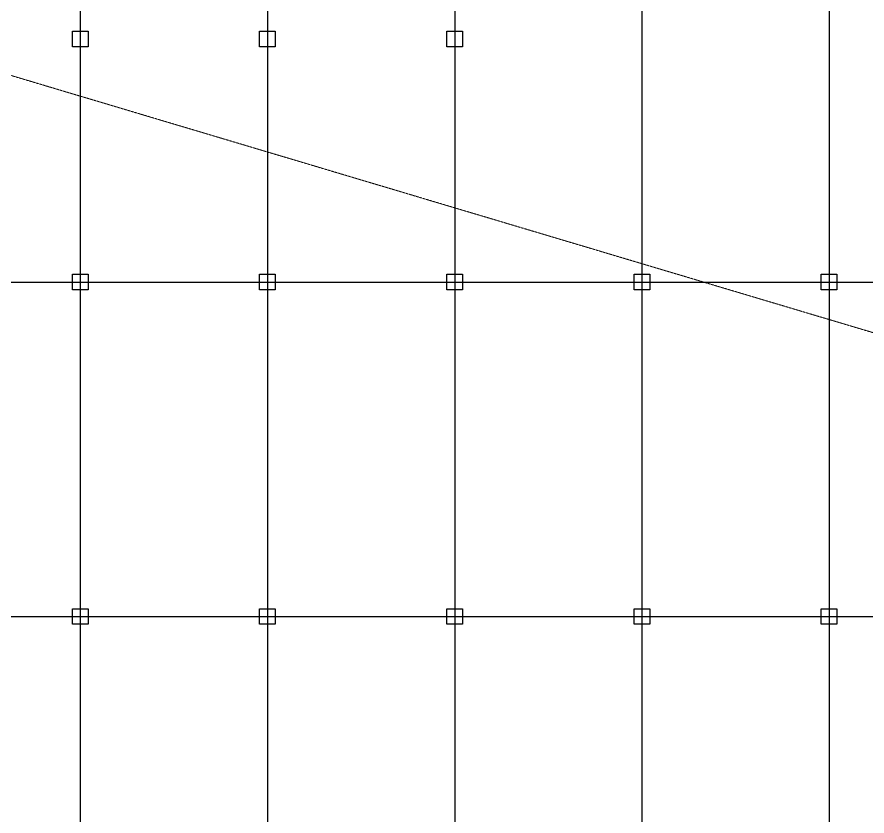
# Model space of a CAD drawing. Extents: x -3450 to 27857, y -1288 to 11880.
# Drawn here: x 2356 to 6170, y 5105 to 8689 of the extents above; entities that cross this region are included whole.
import ezdxf

# ---------------------------------------------------------------- set-up
doc = ezdxf.new("R2010")
doc.units = 0
doc.linetypes.add('X-S-FAB-L20$0$COL-CEN-LIN', pattern=[3.25, 2.5, -0.25, 0.25, -0.25])
doc.linetypes.add('X-S-FAB-L20$0$HIDDEN', pattern=[0.4, 0.3, -0.1])
for name, color, linetype in [('X-S-FAB-L20$0$BLOCK', 8, 'Continuous'), ('X-S-FAB-L20$0$CCL', 8, 'X-S-FAB-L20$0$COL-CEN-LIN'), ('X-S-FAB-L20$0$COL-S', 8, 'Continuous'), ('X-S-FAB-L20$0$OPEN', 8, 'Continuous')]:
    doc.layers.add(name, color=color, linetype=linetype)

# ---------------------------------------------------------------- blocks, each defined once
blk = doc.blocks.new('X-S-FAB-L20$0$FAB2-L05')
at = {"layer": 'X-S-FAB-L20$0$CCL'}
for p, q in [((-23520, 11005), (-23520, 0)), ((-22680, 11005), (-22680, 0)), ((-21840, 11005), (-21840, 0)), ((-21000, 11005), (-21000, 0)), ((-20160, 11005), (-20160, 0)), ((-26880, 8220), (1210, 8220)), ((-26880, 6720), (1210, 6720))]:
    blk.add_line(p, q, dxfattribs=at)
at = {"layer": 'X-S-FAB-L20$0$COL-S'}
for points in [[(-23555, 9345), (-23485, 9345), (-23485, 9275), (-23555, 9275)], [(-22715, 9345), (-22645, 9345), (-22645, 9275), (-22715, 9275)], [(-21875, 9345), (-21805, 9345), (-21805, 9275), (-21875, 9275)], [(-23555, 8255), (-23485, 8255), (-23485, 8185), (-23555, 8185)], [(-22715, 8255), (-22645, 8255), (-22645, 8185), (-22715, 8185)], [(-21875, 8255), (-21805, 8255), (-21805, 8185), (-21875, 8185)], [(-21035, 8255), (-20965, 8255), (-20965, 8185), (-21035, 8185)], [(-20195, 8255), (-20125, 8255), (-20125, 8185), (-20195, 8185)], [(-23555, 6755), (-23485, 6755), (-23485, 6685), (-23555, 6685)], [(-22715, 6755), (-22645, 6755), (-22645, 6685), (-22715, 6685)], [(-21875, 6755), (-21805, 6755), (-21805, 6685), (-21875, 6685)], [(-21035, 6755), (-20965, 6755), (-20965, 6685), (-21035, 6685)], [(-20195, 6755), (-20125, 6755), (-20125, 6685), (-20195, 6685)]]:
    blk.add_lwpolyline(points, close=True, dxfattribs=at)
blk = doc.blocks.new('X-S-FAB-L20')
at = {"layer": 'X-S-FAB-L20$0$OPEN', "linetype": 'X-S-FAB-L20$0$HIDDEN', "lineweight": 0}
blk.add_line((1765, 8595), (24315, 1870), dxfattribs=at)
at = {"layer": 'X-S-FAB-L20$0$BLOCK'}
blk.add_blockref('X-S-FAB-L20$0$FAB2-L05', (26160, -720), dxfattribs=at)

msp = doc.modelspace()

# ---------------------------------------------------------------- block references
msp.add_blockref('X-S-FAB-L20', (0, 0))

doc.saveas('drawing.dxf')
